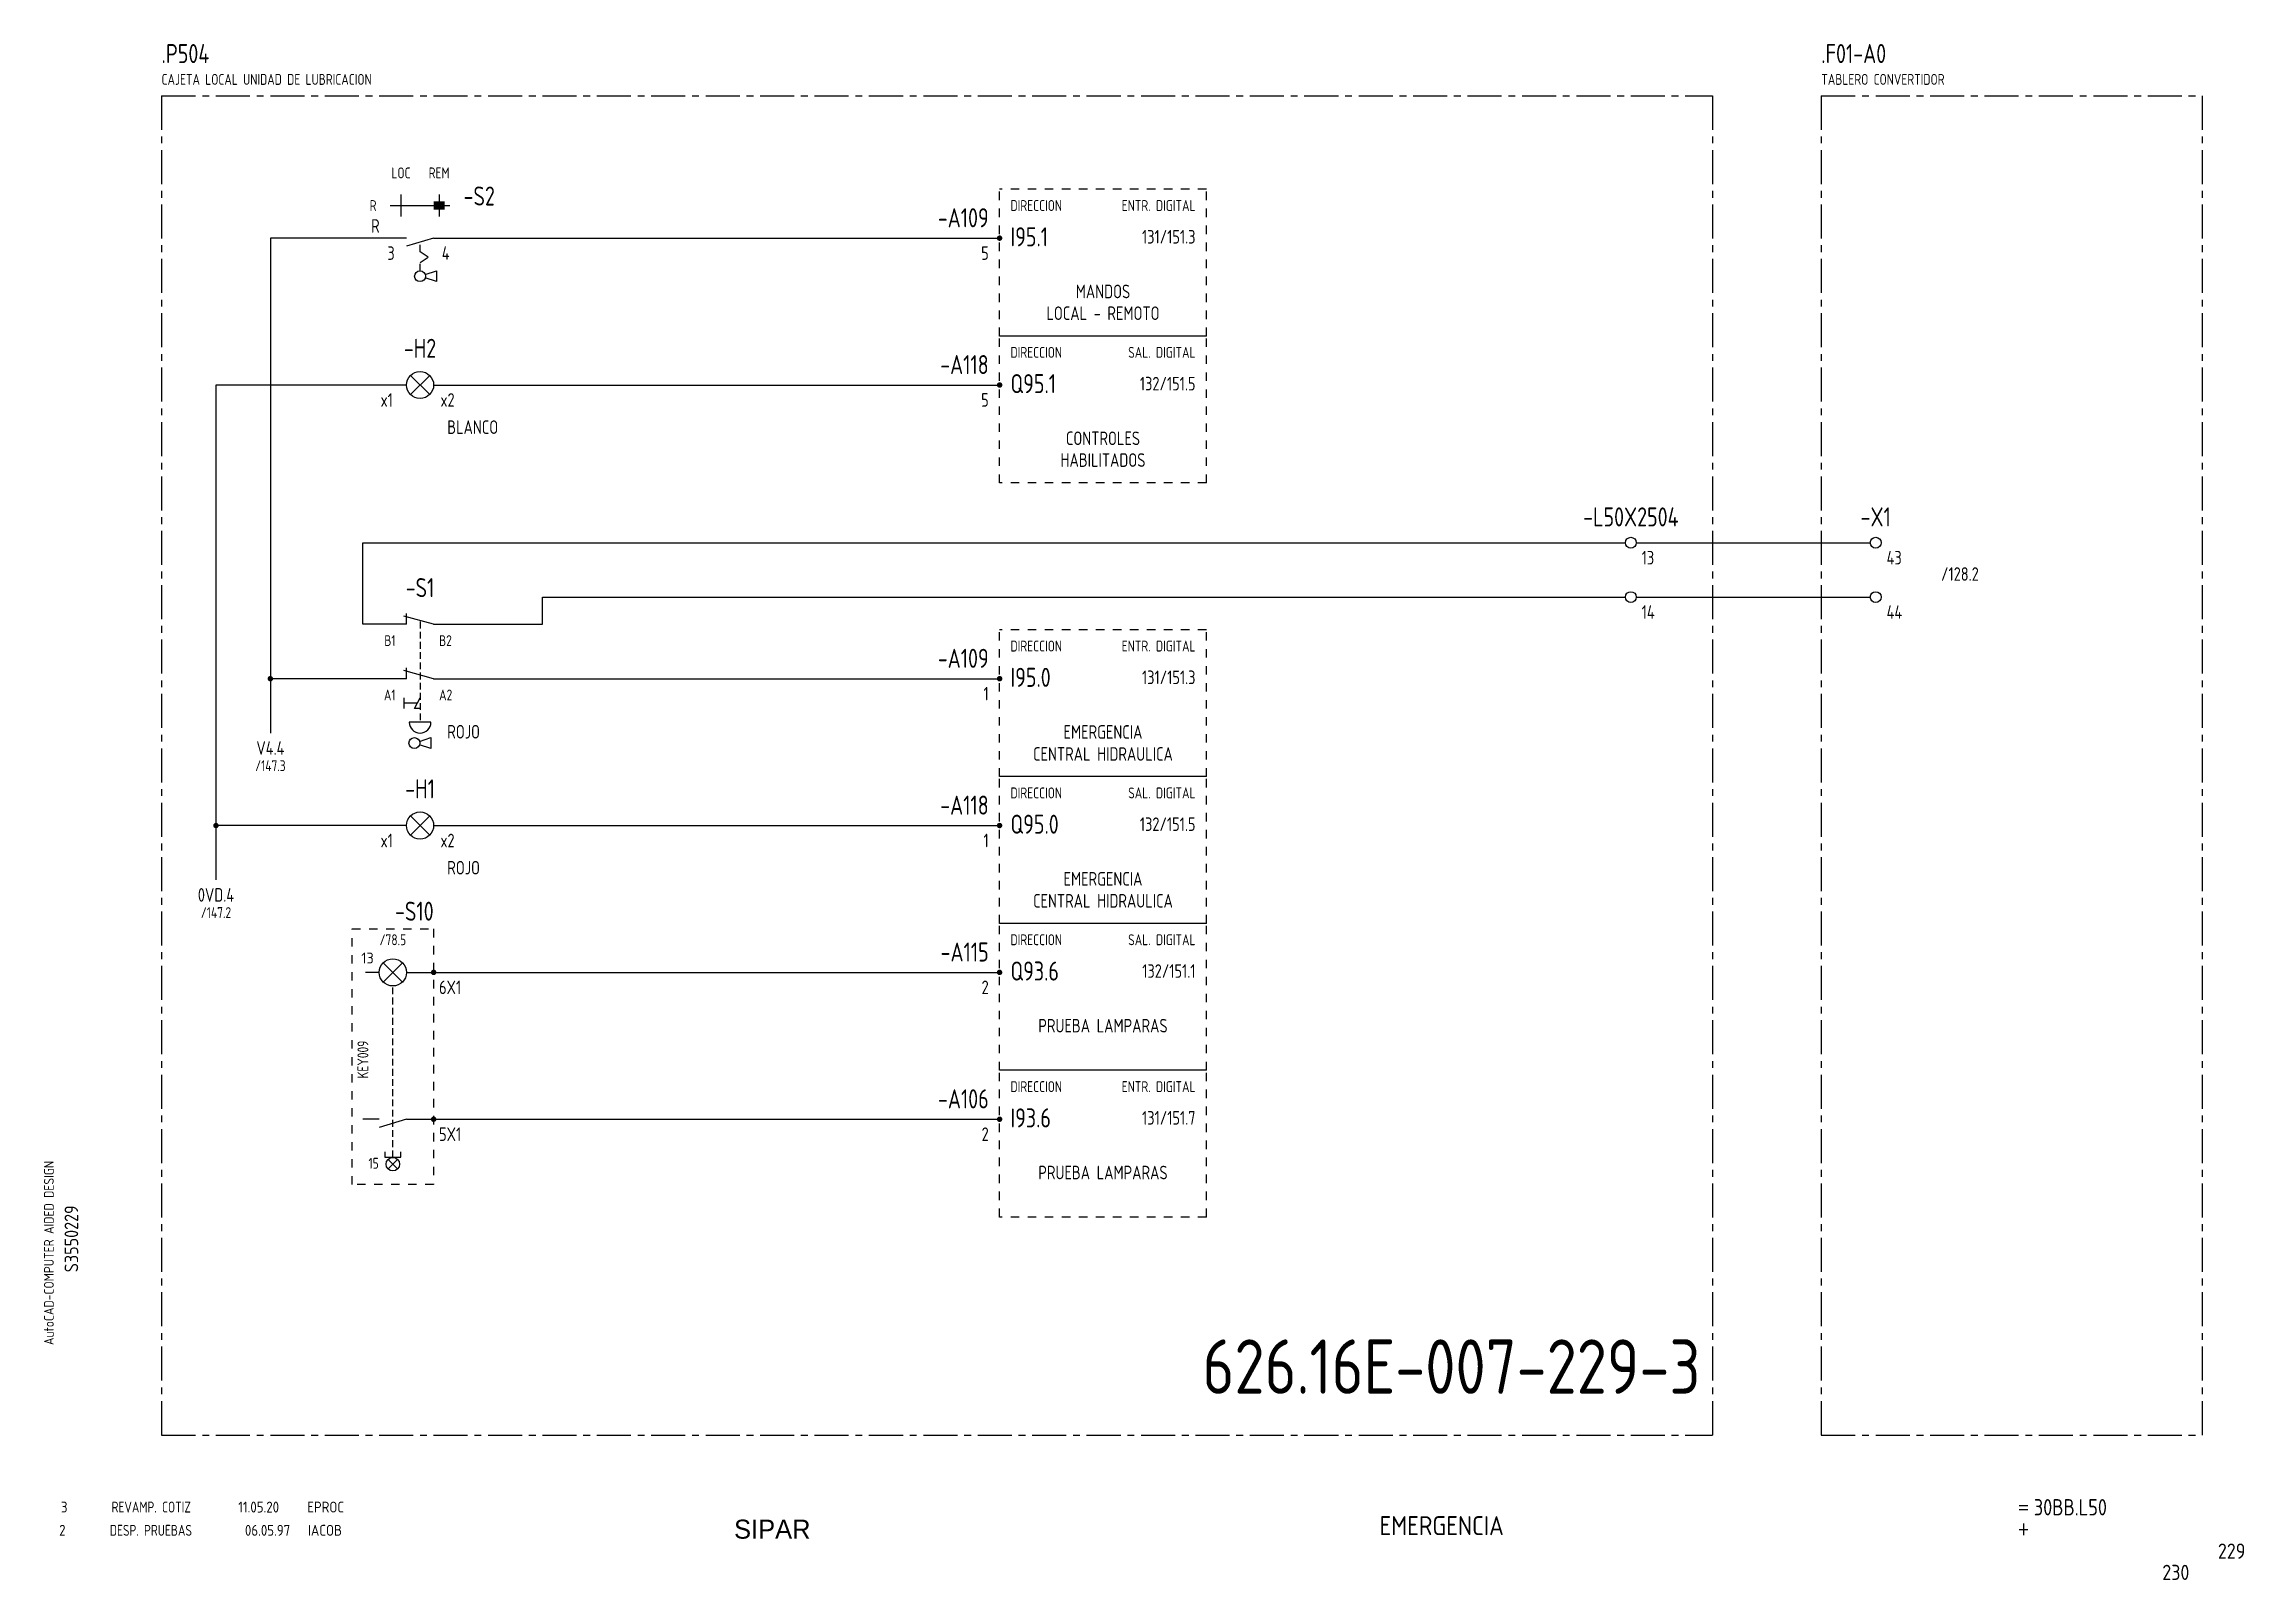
# Model space of a CAD drawing. Extents: x 10 to 414, y 6 to 288.
import ezdxf
from ezdxf.enums import TextEntityAlignment as Align

# ---------------------------------------------------------------- set-up
doc = ezdxf.new("R2010")
doc.units = 0
doc.header["$LTSCALE"] = 5
doc.header["$MEASUREMENT"] = 0
for name, pattern in [('CENTER', [2, 1.25, -0.25, 0.25, -0.25]), ('HIDDEN', [0.375, 0.25, -0.125]), ('HIDDEN1', [0.625, 0.3125, -0.3125])]:
    doc.linetypes.add(name, pattern=pattern)
doc.layers.get('0').update_dxf_attribs({"linetype": 'CONTINUOUS'})
doc.layers.add('3', color=3, linetype='CONTINUOUS')
doc.layers.add('CART', color=7, linetype='CONTINUOUS')
doc.styles.add('DIN', font='DIN.shx', dxfattribs={"width": 0.85})
doc.styles.add('N', font='ROMANS', dxfattribs={"width": 0.85, "height": 3})
doc.styles.add('X', font='UNIV.SHX', dxfattribs={"height": 3.5})

# ---------------------------------------------------------------- blocks, each defined once
blk = doc.blocks.new('B5-3')
at = {"linetype": 'Continuous', "const_width": 0.5}
blk.add_lwpolyline([(-0.25, 0, 1), (0.25, 0, 1)], format="xyb", close=True, dxfattribs=at)
blk = doc.blocks.new('SEC')
at = {"linetype": 'HIDDEN'}
for p, q in [((-2.5, -2.5), (-2.5, -1.25)), ((-2.5, -6), (-2.5, -4.5))]:
    blk.add_line(p, q, dxfattribs=at)
for p, q in [((-1, -3.5), (-2.5, -2.5)), ((-2.5, -4.5), (-1, -3.5)), ((-1.55, -6.68), (0.5, -6)), ((0.5, -8), (-1.55, -7.32)), ((0.5, -6), (0.5, -8))]:
    blk.add_line(p, q)
blk.add_circle((-2.5, -7), 1)
blk = doc.blocks.new('REV2')
at = {"color": 3, "style": 'DIN'}
for s, width, p in [('2', 0.9, (12.45, 13.79)), ('DESP. PRUEBAS', 0.8, (21.76, 13.79)), ('06.05.97', 0.9, (46.59, 13.79)), ('IACOB', 0.9, (58.16, 13.79))]:
    blk.add_text(s, height=2, dxfattribs=dict(at, width=width)).set_placement(p)

msp = doc.modelspace()

# ---------------------------------------------------------------- linework, layer by layer
at = {"color": 3, "linetype": 'CENTER'}
for p, q in [((31.27, 278.56), (316.27, 278.56)), ((31.27, 278.56), (31.27, 32.31)), ((316.27, 278.56), (316.27, 32.31)), ((31.27, 32.31), (316.27, 32.31))]:
    msp.add_line(p, q, dxfattribs=at)
for p, q in [((75.27, 260.37), (75.27, 256.37)), ((82.27, 260.37), (82.27, 256.37)), ((73.27, 258.37), (84.27, 258.37)), ((51.27, 252.37), (51.27, 161.37)), ((76.27, 252.37), (51.27, 252.37)), ((81.27, 252.37), (76.27, 250.87)), ((81.27, 252.37), (185.27, 252.37)), ((41.27, 225.37), (41.27, 134.37)), ((76.27, 225.37), (41.27, 225.37)), ((81.27, 225.37), (185.27, 225.37)), ((68.27, 196.37), (300.27, 196.37)), ((68.27, 181.37), (68.27, 196.37)), ((302.27, 196.37), (345.27, 196.37)), ((101.27, 186.37), (300.27, 186.37)), ((101.27, 181.37), (101.27, 186.37)), ((302.27, 186.37), (345.27, 186.37)), ((81.27, 181.37), (75.77, 182.87)), ((76.27, 181.37), (76.27, 183.37)), ((76.27, 181.37), (68.27, 181.37)), ((81.27, 181.37), (101.27, 181.37)), ((76.27, 171.37), (51.27, 171.37)), ((81.27, 171.37), (75.77, 172.87)), ((76.27, 171.37), (76.27, 173.37)), ((81.27, 171.37), (185.27, 171.37)), ((75.77, 167.87), (75.77, 165.87)), ((78.27, 166.87), (75.77, 166.87)), ((77.77, 165.87), (78.77, 167.87)), ((78.77, 165.87), (77.77, 165.87)), ((78.68, 159.85), (80.73, 160.53)), ((80.73, 158.53), (78.68, 159.21)), ((80.73, 160.53), (80.73, 158.53)), ((76.27, 144.37), (41.27, 144.37)), ((81.27, 144.37), (185.27, 144.37)), ((71.27, 117.37), (68.77, 117.37)), ((76.27, 117.37), (81.27, 117.37)), ((81.27, 117.37), (185.27, 117.37)), ((71.27, 90.37), (68.27, 90.37)), ((76.27, 90.37), (71.27, 88.87)), ((76.27, 90.37), (81.27, 90.37)), ((81.27, 90.37), (185.27, 90.37)), ((72.27, 84.37), (72.27, 83.37)), ((72.27, 83.37), (75.27, 83.37)), ((75.27, 83.37), (75.27, 84.37))]:
    msp.add_line(p, q)
at = {"linetype": 'HIDDEN1'}
for p, q in [((223.27, 261.37), (185.27, 261.37)), ((185.27, 234.37), (185.27, 261.37)), ((223.27, 234.37), (223.27, 261.37)), ((185.27, 207.37), (185.27, 234.37)), ((223.27, 207.37), (223.27, 234.37)), ((223.27, 207.37), (185.27, 207.37)), ((223.27, 180.37), (185.27, 180.37)), ((185.27, 153.37), (185.27, 180.37)), ((223.27, 153.37), (223.27, 180.37)), ((185.27, 126.37), (185.27, 153.37)), ((223.27, 126.37), (223.27, 153.37)), ((66.27, 78.37), (66.27, 125.37)), ((66.27, 125.37), (81.27, 125.37)), ((81.27, 125.37), (81.27, 78.37)), ((185.27, 99.37), (185.27, 126.37)), ((223.27, 99.37), (223.27, 126.37)), ((185.27, 72.37), (185.27, 99.37)), ((223.27, 72.37), (223.27, 99.37)), ((81.27, 78.37), (66.27, 78.37)), ((223.27, 72.37), (185.27, 72.37))]:
    msp.add_line(p, q, dxfattribs=at)
at = {"linetype": 'Continuous'}
for p, q in [((223.27, 234.37), (185.27, 234.37)), ((77, 223.6), (80.54, 227.13)), ((80.54, 223.6), (77, 227.13)), ((80.77, 163.37), (76.77, 163.37)), ((223.27, 153.37), (185.27, 153.37)), ((80.54, 142.6), (77, 146.13)), ((77, 142.6), (80.54, 146.13)), ((223.27, 126.37), (185.27, 126.37)), ((75.54, 115.6), (72, 119.13)), ((72, 115.6), (75.54, 119.13)), ((223.27, 99.37), (185.27, 99.37)), ((72.89, 81.23), (74.65, 82.99)), ((74.65, 81.23), (72.89, 82.99))]:
    msp.add_line(p, q, dxfattribs=at)
at = {"linetype": 'HIDDEN'}
for p, q in [((78.77, 181.87), (78.77, 163.37)), ((73.77, 83.37), (73.77, 114.87))]:
    msp.add_line(p, q, dxfattribs=at)
at = {"const_width": 1.5}
msp.add_lwpolyline([(81.27, 258.37), (83.27, 258.37)], dxfattribs=at)
for centre, radius in [((78.77, 225.37), 2.5), ((301.27, 196.37), 1), ((346.27, 196.37), 1), ((301.27, 186.37), 1), ((346.27, 186.37), 1), ((77.73, 159.53), 1), ((78.77, 144.37), 2.5), ((73.77, 117.37), 2.5)]:
    msp.add_circle(centre, radius)
at = {"linetype": 'Continuous'}
msp.add_circle((73.77, 82.11), 1.25, dxfattribs=at)
msp.add_arc((78.77, 163.37), 2, 180, 0)
at = {"layer": '3', "linetype": 'CENTER'}
for p, q in [((336.27, 278.56), (336.27, 32.31)), ((336.27, 278.56), (406.27, 278.56)), ((406.27, 278.56), (406.27, 32.31)), ((336.27, 32.31), (406.27, 32.31))]:
    msp.add_line(p, q, dxfattribs=at)

# ---------------------------------------------------------------- block references
for name, p in [('SEC', (81.27, 252.37)), ('B5-3', (185.27, 252.37)), ('B5-3', (185.27, 225.37)), ('B5-3', (51.27, 171.37)), ('B5-3', (185.27, 171.37)), ('B5-3', (41.27, 144.37)), ('B5-3', (185.27, 144.37)), ('B5-3', (81.27, 117.37)), ('B5-3', (185.27, 117.37)), ('B5-3', (81.27, 90.37)), ('B5-3', (185.27, 90.37))]:
    msp.add_blockref(name, p)
at = {"linetype": 'Continuous'}
msp.add_blockref('REV2', (0, 0), dxfattribs=at)

# ---------------------------------------------------------------- texts
at = {"color": 3, "style": 'DIN'}
for s, height, width, p in [('.P504', 3.5, 0.8, (31.27, 284.56)), ('I95.1', 3.5, 0.8, (187.27, 250.87)), ('Q95.1', 3.5, 0.8, (187.27, 223.87)), ('I95.0', 3.5, 0.8, (187.27, 169.87)), ('Q95.0', 3.5, 0.8, (187.27, 142.87)), ('Q93.6', 3.5, 0.8, (187.27, 115.87)), ('I93.6', 3.5, 0.8, (187.27, 88.87)), ('3', 2, 0.9, (12.78, 18.06)), ('REVAMP. COTIZ', 2, 0.8, (22.09, 18.06)), ('11.05.20', 2, 0.9, (45.36, 18.06)), ('EPROC', 2, 0.9, (58.04, 18.06))]:
    msp.add_text(s, height=height, dxfattribs=dict(at, width=width)).set_placement(p)
at = {"style": 'DIN', "width": 0.8}
for s, height, p in [('CAJETA LOCAL UNIDAD DE LUBRICACION', 2, (31.27, 280.56)), ('TABLERO CONVERTIDOR', 2, (336.27, 280.56)), ('13', 2.5, (303.27, 192.37)), ('43', 2.5, (348.27, 192.37)), ('/128.2', 2.5, (358.27, 189.37)), ('14', 2.5, (303.27, 182.37)), ('44', 2.5, (348.27, 182.37)), ('6X1', 2.5, (82.27, 113.37)), ('5X1', 2.5, (82.27, 86.37))]:
    msp.add_text(s, height=height, dxfattribs=at).set_placement(p)
at = {"color": 1, "style": 'DIN', "width": 0.8}
for s, p in [('LOC', (75.27, 263.37)), ('REM', (82.27, 263.37)), ('/78.5', (73.77, 122.37))]:
    msp.add_text(s, height=2, dxfattribs=at).set_placement(p, align=Align.CENTER)
for s, p in [('R', (70.77, 257.37)), ('ENTR. DIGITAL', (221.27, 257.37)), ('B1', (74.27, 177.37)), ('ENTR. DIGITAL', (221.27, 176.37)), ('A1', (74.27, 167.37)), ('ENTR. DIGITAL', (221.27, 95.37)), ('15', (71.18, 81.28))]:
    msp.add_text(s, height=2, dxfattribs=at).set_placement(p, align=Align.RIGHT)
for s, height, p in [('DIRECCION', 2, (187.27, 257.37)), ('R', 2.5, (69.77, 253.37)), ('3', 2.5, (72.77, 248.37)), ('4', 2.5, (82.77, 248.37)), ('DIRECCION', 2, (187.27, 230.37)), ('x1', 2.5, (71.52, 221.37)), ('x2', 2.5, (82.52, 221.37)), ('BLANCO', 2.5, (83.77, 216.37)), ('B2', 2, (82.27, 177.37)), ('DIRECCION', 2, (187.27, 176.37)), ('A2', 2, (82.27, 167.37)), ('ROJO', 2.5, (83.77, 160.37)), ('DIRECCION', 2, (187.27, 149.37)), ('x1', 2.5, (71.52, 140.37)), ('x2', 2.5, (82.52, 140.37)), ('ROJO', 2.5, (83.77, 135.37)), ('DIRECCION', 2, (187.27, 122.37)), ('DIRECCION', 2, (187.27, 95.37))]:
    msp.add_text(s, height=height, dxfattribs=at).set_placement(p)
at = {"color": 3, "style": 'DIN', "width": 0.8}
for s, p in [('-A109', (183.27, 254.37)), ('-A118', (183.27, 227.37)), ('-A109', (183.27, 173.37)), ('-A118', (183.27, 146.37)), ('-S10', (81.27, 126.87)), ('-A115', (183.27, 119.37)), ('-A106', (183.27, 92.37))]:
    msp.add_text(s, height=3.5, dxfattribs=at).set_placement(p, align=Align.RIGHT)
at = {"style": 'DIN', "width": 0.8}
for s, p in [('5', (183.27, 248.37)), ('131/151.3', (221.27, 251.37)), ('132/151.5', (221.27, 224.37)), ('5', (183.27, 221.37)), ('1', (183.27, 167.37)), ('131/151.3', (221.27, 170.37)), ('132/151.5', (221.27, 143.37)), ('1', (183.27, 140.37)), ('132/151.1', (221.27, 116.37)), ('2', (183.27, 113.37)), ('131/151.7', (221.27, 89.37)), ('2', (183.27, 86.37))]:
    msp.add_text(s, height=2.5, dxfattribs=at).set_placement(p, align=Align.RIGHT)
for s, height, p in [('MANDOS', 2.5, (204.27, 241.32)), ('LOCAL - REMOTO', 2.5, (204.27, 237.32)), ('CONTROLES', 2.5, (204.27, 214.32)), ('HABILITADOS', 2.5, (204.27, 210.32)), ('EMERGENCIA', 2.5, (204.27, 160.32)), ('V4.4', 2.5, (51.27, 157.37)), ('CENTRAL HIDRAULICA', 2.5, (204.27, 156.28)), ('/147.3', 2, (51.27, 154.37)), ('EMERGENCIA', 2.5, (204.27, 133.32)), ('0VD.4', 2.5, (41.27, 130.37)), ('/147.2', 2, (41.27, 127.37)), ('CENTRAL HIDRAULICA', 2.5, (204.27, 129.28)), ('PRUEBA LAMPARAS', 2.5, (204.27, 106.32)), ('PRUEBA LAMPARAS', 2.5, (204.27, 79.32))]:
    msp.add_text(s, height=height, dxfattribs=at).set_placement(p, align=Align.CENTER)
at = {"color": 3, "style": 'DIN', "width": 0.8}
for s, p in [('-H2', (78.77, 230.37)), ('-L50X2504', (301.27, 199.37)), ('-X1', (346.27, 199.37)), ('-S1', (78.77, 186.37)), ('-H1', (78.77, 149.37))]:
    msp.add_text(s, height=3.5, dxfattribs=at).set_placement(p, align=Align.CENTER)
at = {"color": 1, "linetype": 'Continuous', "style": 'DIN', "width": 0.8}
for p in [(221.27, 230.37), (221.27, 149.37), (221.27, 122.37)]:
    msp.add_text('SAL. DIGITAL', height=2, dxfattribs=at).set_placement(p, align=Align.RIGHT)
at = {"color": 1, "style": 'DIN'}
msp.add_text('13', height=2, dxfattribs=at).set_placement((70.27, 119), align=Align.RIGHT)
at = {"color": 1, "style": 'DIN', "width": 0.8}
msp.add_text('KEY009', height=2, rotation=90, dxfattribs=at).set_placement((69.27, 97.87))
at = {"color": 2, "insert": (222.55, 49.89), "char_height": 10, "width": 111.0411, "attachment_point": 1, "style": 'DIN'}
msp.add_mtext('626.16E-007-229-3', dxfattribs=at)
at = {"layer": '3', "style": 'DIN', "width": 0.8}
for s, p in [('.F01-A0', (336.27, 284.56)), ('-S2', (86.77, 258.37))]:
    msp.add_text(s, height=3.5, dxfattribs=at).set_placement(p)
at = {"layer": 'CART', "color": 1, "style": 'DIN', "width": 0.9}
msp.add_text('AutoCAD-COMPUTER AIDED DESIGN', height=1.8, rotation=90, dxfattribs=at).set_placement((11.47, 48.84))
at = {"layer": 'CART', "color": 3, "style": 'N', "width": 0.85}
for s, p in [('=', (372.24, 17.91)), ('+', (372.24, 13.87))]:
    msp.add_text(s, height=2.5, dxfattribs=at).set_placement(p)
at = {"layer": 'CART', "color": 3, "style": 'DIN', "width": 0.9, "flags": 1}
msp.add_attdef('S3550229', text='', height=2.5, rotation=90, dxfattribs=at).set_placement((15.95, 68.38), align=Align.CENTER)
at = {"layer": 'CART', "color": 3, "style": 'DIN', "width": 0.85}
msp.add_attdef('30BB.L50', text='', height=3, dxfattribs=at).set_placement((375.33, 16.63), align=Align.BOTTOM_LEFT)
at = {"layer": 'CART', "color": 6, "style": 'X', "flags": 1}
msp.add_attdef('SIPAR', text='', height=3.5, dxfattribs=at).set_placement((143.5, 15), align=Align.MIDDLE)
at = {"layer": 'CART', "color": 2, "style": 'DIN', "width": 0.9, "flags": 1}
msp.add_attdef('EMERGENCIA', text='', height=3.5, dxfattribs=at).set_placement((266.5, 15.65), align=Align.MIDDLE)
msp.add_attdef('229', text='', height=2.8, dxfattribs=at).set_placement((414.2, 9.56), align=Align.RIGHT)
at = {"layer": 'CART', "color": 7, "style": 'DIN', "width": 0.9, "flags": 1}
msp.add_attdef('230', (398.93, 5.65), '', height=2.8, dxfattribs=at)

doc.saveas('drawing.dxf')
